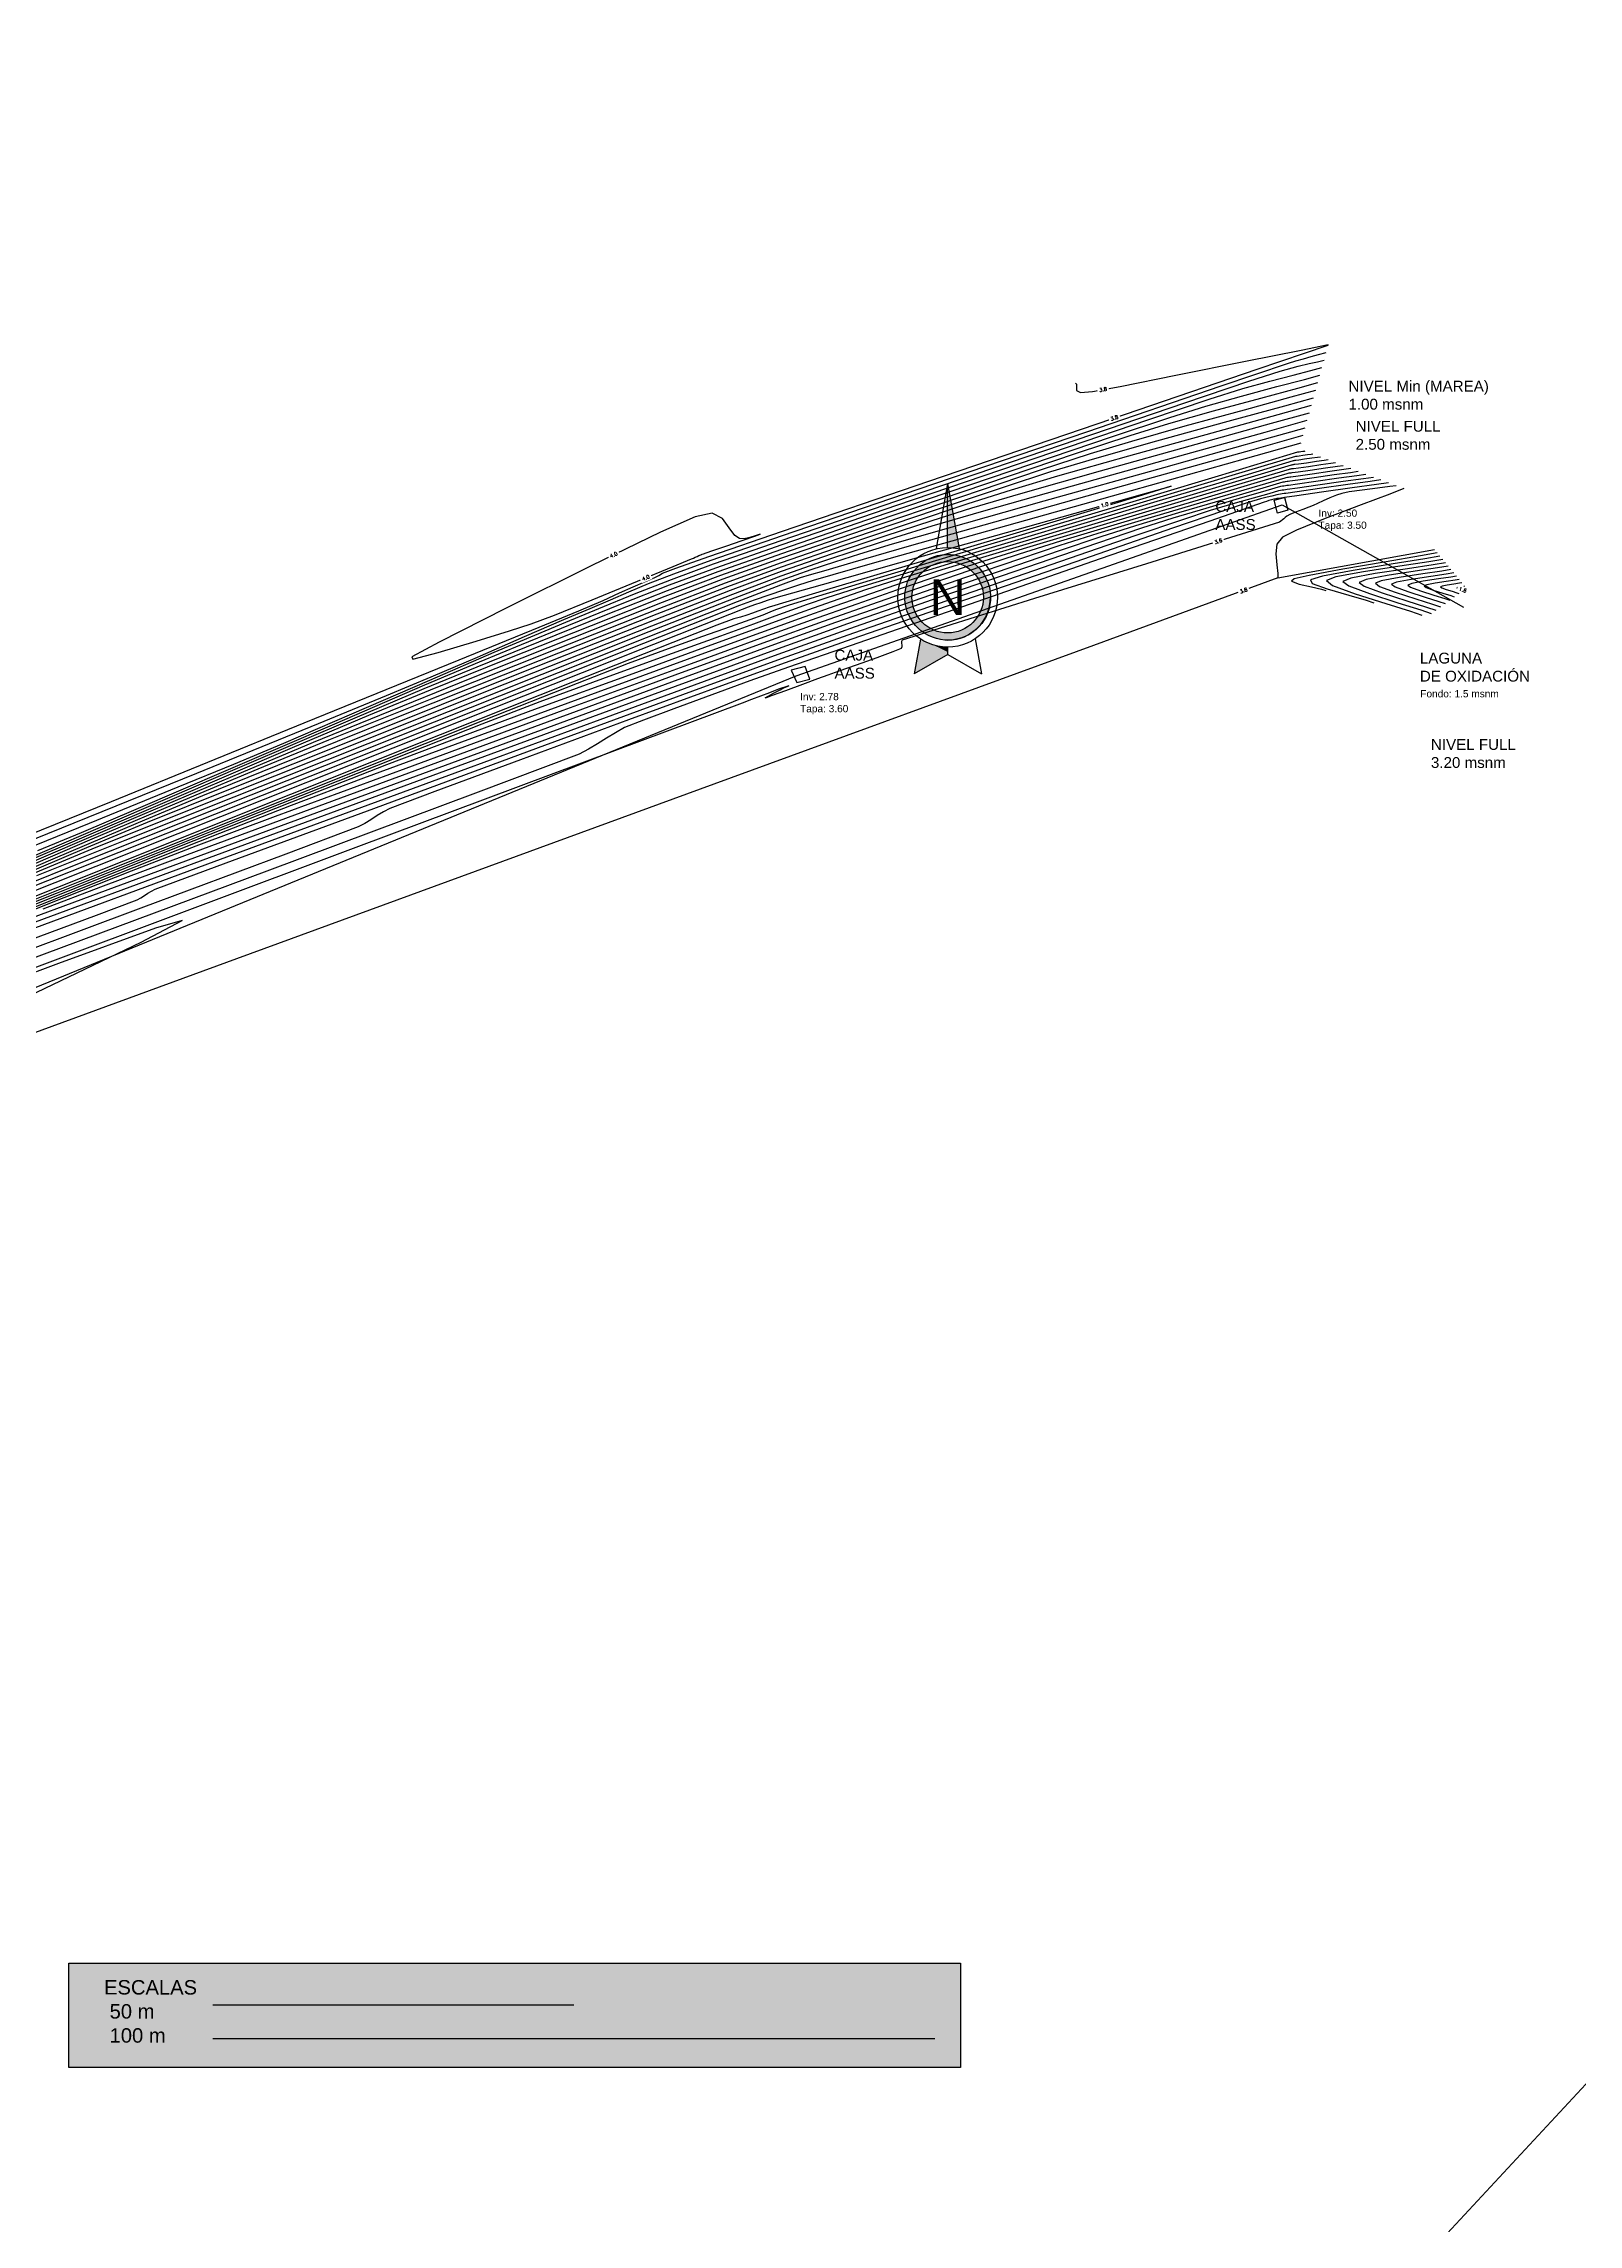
# Model space of a CAD drawing. Header units: millimetres. Extents: x 646993 to 648849, y 9708034 to 9709424.
# Drawn here: x 648297 to 648509.5, y 9708947.9 to 9709250 of the extents above; entities that cross this region are included whole.
import ezdxf
from ezdxf.enums import TextEntityAlignment as Align

# ---------------------------------------------------------------- set-up
doc = ezdxf.new("R2010")
doc.units = ezdxf.units.MM
doc.header["$LTSCALE"] = 5
doc.header["$XCLIPFRAME"] = 2
for name, color, linetype in [('CV-COTAS', 7, 'Continuous'), ('CV-MAESTRAS', 32, 'Continuous'), ('CV-NORMALES', 31, 'Continuous')]:
    doc.layers.add(name, color=color, linetype=linetype)
doc.styles.add('ARIAL', font='arial.ttf')
doc.styles.add('CV-ETIQUETAS', font='romans.shx')
doc.styles.get("Standard").update_dxf_attribs({"font": 'arial.ttf'})
picture_1 = doc.add_image_def('image1.jpg', size_in_pixel=(1920, 925))
picture_2 = doc.add_image_def('image2.ecw', size_in_pixel=(12715, 11262))

# ---------------------------------------------------------------- blocks, each defined once
blk = doc.blocks.new('NORTE')
h = blk.add_hatch(color=8)
edge = h.paths.add_edge_path()
edge.add_ellipse((0, 0), major_axis=(1.74, 1.74), ratio=1, start_angle=0, end_angle=360)
edge = h.paths.add_edge_path(flags=16)
edge.add_ellipse((0, 0), major_axis=(-2.05, 0.03), ratio=1, start_angle=0, end_angle=360)
at = {"color": 8}
for p, q in [((-0.01, 6.54), (-0.67, 2.79)), ((-0.01, 6.54), (0.66, 2.79)), ((-0.01, 2.86), (-0.01, 6.54)), ((-1.57, -2.4), (-1.92, -4.4)), ((1.58, -2.39), (1.94, -4.4)), ((0.01, -3.29), (-1.92, -4.4)), ((0.01, -3.29), (0.01, -2.85)), ((0.01, -3.29), (1.94, -4.4))]:
    blk.add_line(p, q, dxfattribs=at)
at = {"color": 7}
blk.add_ellipse((0, 0), major_axis=(2.86, 0), ratio=1, start_param=-1.569578, end_param=4.713607, dxfattribs=at)
at = {"color": 8}
for major_axis, start_param, end_param in [((1.74, 1.74), 5.532694, 11.815879), ((-2.05, 0.03), 1.585555, 7.86874)]:
    blk.add_ellipse((0, 0), major_axis=major_axis, ratio=1, start_param=start_param, end_param=end_param, dxfattribs=at)
at = {"color": 251}
blk.add_ellipse((0, 0), major_axis=(-2.46, 0.01), ratio=1, start_param=1.575114, end_param=3.14591, dxfattribs=at)
at = {"color": 8}
for points in [[(-0.01, 6.54), (0.66, 2.79), (-0.01, 2.86)], [(-1.57, -2.4), (0.01, -3.08), (-1.92, -4.4), (0.01, -3.29)], [(-0.74, -2.78), (0.01, -2.85), (0.01, -3.15)]]:
    blk.add_solid(points, dxfattribs=at)
at = {"style": 'ARIAL', "oblique": 360, "width": 1}
blk.add_text('N', height=2.05, rotation=0.1065, dxfattribs=at).set_placement((0, 0), align=Align.MIDDLE)

msp = doc.modelspace()

# ---------------------------------------------------------------- hatches: boundary and pattern name
at = {"true_color": 0xf7f7f7}
h = msp.add_hatch(color=7, dxfattribs=at)
h.dxf.hatch_style = 1
h.paths.add_polyline_path([(648300.43, 9708984.12), (648423.93, 9708984.12), (648423.93, 9708969.69), (648300.43, 9708969.69)])

# ---------------------------------------------------------------- linework, layer by layer
at = {"color": 2}
for points in [[(648271.88, 9709109.46), (648401.19, 9709162.44), (648468.51, 9709186.09), (648493.6, 9709171.95)], [(648467.38, 9709186.76), (648468.84, 9709187.12), (648469.28, 9709185.38), (648467.85, 9709184.96), (648467.38, 9709186.76)], [(648400.48, 9709163.2), (648401.28, 9709161.5), (648403.06, 9709161.97), (648402.44, 9709163.71), (648400.48, 9709163.2)]]:
    msp.add_lwpolyline(points, dxfattribs=at)
msp.add_lwpolyline([(648300.43, 9708984.12), (648423.93, 9708984.12), (648423.93, 9708969.69), (648300.43, 9708969.69)], close=True)
at = {"color": 1}
msp.add_lwpolyline([(648370.39, 9708978.33), (648320.39, 9708978.33)], dxfattribs=at)
at = {"color": 1, "flags": 128}
msp.add_lwpolyline([(648320.39, 9708973.7), (648420.39, 9708973.7)], dxfattribs=at)
at = {"layer": 'CV-MAESTRAS', "color": 20, "true_color": 0xff5500, "elevation": 3}
for points in [[(648289.35, 9709134.8), (648304.85, 9709141.47), (648324.13, 9709149.77), (648340.12, 9709156.63), (648349.66, 9709160.67), (648356.98, 9709163.68), (648365.53, 9709167.15), (648374.92, 9709170.91), (648383.36, 9709174.24), (648390.4, 9709176.88), (648399.21, 9709179.99), (648413.64, 9709184.94), (648430.95, 9709190.83), (648445.02, 9709195.59), (648452.92, 9709198.22), (648457.94, 9709199.79), (648462.88, 9709201.18), (648467.76, 9709202.48), (648471.58, 9709203.49), (648473.72, 9709204.08)], [(648292.98, 9709125.1), (648304.26, 9709129.29), (648309.91, 9709131.41), (648310.42, 9709131.69), (648310.91, 9709131.99), (648311.4, 9709132.31), (648311.9, 9709132.61), (648312.41, 9709132.88), (648322.25, 9709136.53), (648341.79, 9709143.75), (648366.39, 9709152.82), (648386.88, 9709160.36), (648399.17, 9709164.83), (648409.16, 9709168.38), (648422.08, 9709172.87), (648436.52, 9709177.85), (648448.13, 9709181.84), (648454.72, 9709184.1), (648458.59, 9709185.37), (648461.73, 9709186.31), (648464.51, 9709187.1), (648466.68, 9709187.7), (648468.04, 9709188.09), (648468.26, 9709188.14), (648468.49, 9709188.17), (648468.73, 9709188.21), (648468.96, 9709188.24), (648469.19, 9709188.27), (648470.61, 9709188.47), (648473.43, 9709188.87), (648476.96, 9709189.37), (648479.77, 9709189.77), (648481.13, 9709189.96)], [(648491.11, 9709178.07), (648489.43, 9709177.79), (648485.85, 9709177.26), (648481.37, 9709176.58), (648478.02, 9709175.97), (648476.9, 9709175.49), (648477.71, 9709174.87), (648480.6, 9709173.82), (648484.53, 9709172.55), (648487.68, 9709171.55), (648489.14, 9709171.05)]]:
    msp.add_lwpolyline(points, dxfattribs=at)
at = {"layer": 'CV-MAESTRAS', "color": 18, "true_color": 0x000000}
for points, elevation in [([(648292.88, 9709134.37), (648302.94, 9709138.66), (648311.35, 9709142.15), (648322.36, 9709146.6), (648340.87, 9709154), (648363.25, 9709162.92), (648381.56, 9709170.19), (648392.07, 9709174.28), (648399.13, 9709176.9), (648406.23, 9709179.37), (648413.52, 9709181.82), (648420.01, 9709183.96), (648425.51, 9709185.7), (648432.29, 9709187.69), (648443.35, 9709190.81), (648456.57, 9709194.49), (648467.03, 9709197.4), (648472.27, 9709198.87)], 2), ([(648284.75, 9709125.7), (648297.6, 9709130.84), (648309.12, 9709135.4), (648318.08, 9709138.86), (648329.09, 9709142.98), (648347.18, 9709149.66), (648368.93, 9709157.65), (648386.67, 9709164.15), (648396.76, 9709167.84), (648403.32, 9709170.19), (648409.61, 9709172.41), (648415.91, 9709174.6), (648421.56, 9709176.53), (648426.47, 9709178.14), (648432.66, 9709180.06), (648442.83, 9709183.11), (648455, 9709186.74), (648464.65, 9709189.61), (648469.5, 9709191.06), (648469.61, 9709191.08), (648469.72, 9709191.1), (648469.83, 9709191.12), (648469.95, 9709191.14), (648470.06, 9709191.15), (648470.75, 9709191.24), (648472.13, 9709191.44), (648473.86, 9709191.68), (648475.23, 9709191.88), (648475.9, 9709191.97)], 2), ([(648287.14, 9709129.26), (648315.6, 9709140.59), (648351.29, 9709154.8), (648379.72, 9709166.11), (648393.73, 9709171.68), (648394.6, 9709172), (648395.47, 9709172.3), (648396.34, 9709172.6), (648397.22, 9709172.89), (648398.1, 9709173.17), (648404.82, 9709175.08), (648418.8, 9709179.04), (648436.23, 9709183.96), (648449.16, 9709187.6), (648453.14, 9709188.68), (648449.17, 9709187.44), (648436.27, 9709183.57), (648418.86, 9709178.37), (648404.91, 9709174.2), (648398.22, 9709172.19), (648397.44, 9709171.93), (648396.67, 9709171.66), (648395.89, 9709171.39), (648395.12, 9709171.12), (648394.35, 9709170.84), (648393.47, 9709170.54), (648393.1, 9709170.46), (648392.57, 9709170.34), (648390.18, 9709169.46), (648384.08, 9709167.06), (648370.22, 9709161.55), (648342.59, 9709150.55), (648308.04, 9709136.78), (648280.56, 9709125.82)], 1), ([(648493.01, 9709175.76), (648492.44, 9709175.66), (648491.22, 9709175.48), (648489.69, 9709175.25), (648488.54, 9709175.04), (648488.16, 9709174.88), (648488.44, 9709174.66), (648489.43, 9709174.31), (648490.77, 9709173.87), (648491.84, 9709173.53), (648492.34, 9709173.36)], 2)]:
    msp.add_lwpolyline(points, dxfattribs=dict(at, elevation=elevation))
at = {"layer": 'CV-MAESTRAS', "color": 7, "true_color": 0xffffcc, "elevation": 4}
msp.add_lwpolyline([(648386.69, 9709178.63), (648386.95, 9709178.74), (648387.21, 9709178.85), (648387.46, 9709178.96), (648387.72, 9709179.07), (648387.97, 9709179.18), (648388.08, 9709179.23), (648388.13, 9709179.25), (648388.18, 9709179.28), (648388.34, 9709179.34), (648388.73, 9709179.48), (648389.63, 9709179.79), (648391.45, 9709180.4), (648393.72, 9709181.17), (648395.48, 9709181.77), (648396.21, 9709182.03), (648396.22, 9709182.06), (648395.65, 9709181.88), (648394.77, 9709181.59), (648393.96, 9709181.41), (648393.34, 9709181.46), (648392.67, 9709181.86), (648391.91, 9709182.91), (648390.97, 9709184.22), (648389.56, 9709184.94), (648387.21, 9709184.46), (648382.38, 9709182.34), (648372.81, 9709177.67), (648360.91, 9709171.74), (648351.74, 9709167.1), (648347.96, 9709165.05), (648348.11, 9709164.72), (648351.61, 9709165.64), (648356.87, 9709167.22), (648361.47, 9709168.64), (648364.46, 9709169.62), (648367.7, 9709170.85), (648372.94, 9709172.97), (648379.19, 9709175.54), (648384.15, 9709177.59)], close=True, dxfattribs=at)
at = {"layer": 'CV-NORMALES', "color": 20, "true_color": 0xff5500}
for points, elevation in [([(648281.03, 9709133.9), (648297.53, 9709140.57), (648318.17, 9709148.96), (648335.03, 9709155.83), (648344.45, 9709159.68), (648350.65, 9709162.27), (648357.04, 9709165.02), (648363.58, 9709167.87), (648368.99, 9709170.22), (648372.65, 9709171.77), (648375.45, 9709172.94), (648378.01, 9709174.04), (648380.73, 9709175.2), (648384.22, 9709176.57), (648389.4, 9709178.44), (648399.27, 9709181.85), (648418.09, 9709188.28), (648441.42, 9709196.23), (648460.03, 9709202.57), (648469.37, 9709205.73), (648470.4, 9709206.05), (648471.45, 9709206.35), (648472.49, 9709206.64), (648473.54, 9709206.93), (648474.58, 9709207.2)], 3.6), ([(648284.98, 9709136.39), (648306.34, 9709145.04), (648333.04, 9709155.9), (648354.49, 9709164.64), (648365.57, 9709169.16), (648371.08, 9709171.43), (648374.44, 9709172.87), (648376.73, 9709173.91), (648378.61, 9709174.75), (648380.31, 9709175.48), (648381.6, 9709176.03), (648382.16, 9709176.34), (648382.67, 9709176.63), (648384.5, 9709177.35), (648389.07, 9709178.96), (648399.28, 9709182.47), (648419.57, 9709189.39), (648444.9, 9709198.03), (648465.03, 9709204.89), (648474.85, 9709208.24), (648474.85, 9709208.24), (648474.86, 9709208.24), (648474.87, 9709208.24), (648474.87, 9709208.25), (648474.87, 9709208.25)], 3.8), ([(648288.72, 9709136.1), (648303.3, 9709142.02), (648315.58, 9709147.03), (648323.32, 9709150.21), (648330.22, 9709153.12), (648339.64, 9709157.17), (648350.43, 9709161.84), (648359.37, 9709165.69), (648364.99, 9709168.07), (648369.29, 9709169.85), (648373.85, 9709171.74), (648378.79, 9709173.77), (648383.93, 9709175.79), (648389.73, 9709177.92), (648399.25, 9709181.23), (648416.6, 9709187.17), (648437.93, 9709194.43), (648455.03, 9709200.24), (648463.88, 9709203.23), (648468.21, 9709204.63), (648470.69, 9709205.33), (648472.24, 9709205.68), (648473.39, 9709205.93), (648474.3, 9709206.16)], 3.4), ([(648439.87, 9709202.97), (648440.01, 9709202.81), (648439.99, 9709202.42), (648440, 9709201.95), (648440.57, 9709201.68), (648442.21, 9709201.82), (648446.06, 9709202.51), (648453.78, 9709204.05), (648463.44, 9709206), (648471.12, 9709207.55), (648474.86, 9709208.3)], 3.8), ([(648293.29, 9709136.17), (648314.09, 9709145.09), (648331.42, 9709152.49), (648342, 9709156.96), (648350.54, 9709160.47), (648361.08, 9709164.73), (648372.83, 9709169.42), (648383.04, 9709173.45), (648390.73, 9709176.36), (648399.2, 9709179.37), (648412.16, 9709183.83), (648427.47, 9709189.02), (648440.02, 9709193.26), (648447.44, 9709195.72), (648452.81, 9709197.37), (648458.97, 9709199.11), (648465.52, 9709200.88), (648470.67, 9709202.27), (648473.43, 9709203.04)], 2.8), ([(648296.13, 9709138.22), (648302.2, 9709140.74), (648309.78, 9709143.96), (648322.25, 9709149.32), (648337.28, 9709155.8), (648349.74, 9709161.16), (648357.32, 9709164.37), (648363.14, 9709166.77), (648369.69, 9709169.45), (648376.85, 9709172.34), (648383.64, 9709175.01), (648390.07, 9709177.4), (648399.23, 9709180.61), (648415.12, 9709186.05), (648434.44, 9709192.63), (648450.03, 9709197.91), (648458.4, 9709200.73), (648463.07, 9709202.21), (648466.78, 9709203.26), (648470, 9709204.08), (648472.48, 9709204.71), (648474.01, 9709205.12)], 3.2), ([(648288.02, 9709133.1), (648303.7, 9709139.83), (648317.22, 9709145.59), (648326.67, 9709149.56), (648336.45, 9709153.54), (648350.98, 9709159.36), (648368.04, 9709166.17), (648382.3, 9709171.82), (648391.4, 9709175.32), (648399.16, 9709178.13), (648409.19, 9709181.6), (648420.49, 9709185.42), (648430.02, 9709188.61), (648436.47, 9709190.71), (648442.55, 9709192.53), (648451.16, 9709194.96), (648461.04, 9709197.68), (648468.85, 9709199.84), (648472.85, 9709200.95)], 2.4), ([(648291.08, 9709134.84), (648309.11, 9709142.56), (648324.36, 9709149.06), (648334.34, 9709153.26), (648343.5, 9709157), (648356.03, 9709162.05), (648370.44, 9709167.8), (648382.67, 9709172.63), (648391.07, 9709175.84), (648399.18, 9709178.75), (648410.67, 9709182.71), (648423.98, 9709187.22), (648435.02, 9709190.94), (648441.95, 9709193.21), (648447.68, 9709194.95), (648455.07, 9709197.03), (648463.28, 9709199.28), (648469.76, 9709201.05), (648473.14, 9709201.99)], 2.6), ([(648291.68, 9709127.58), (648304.66, 9709132.39), (648329.03, 9709141.38), (648359.27, 9709152.52), (648383.95, 9709161.6), (648397.72, 9709166.63), (648406.67, 9709169.84), (648415.62, 9709172.97), (648424.67, 9709176.09), (648432.28, 9709178.69), (648437.77, 9709180.52), (648443.03, 9709182.18), (648450.39, 9709184.39), (648458.8, 9709186.88), (648465.46, 9709188.85), (648468.91, 9709189.87), (648469.07, 9709189.9), (648469.23, 9709189.93), (648469.39, 9709189.95), (648469.55, 9709189.98), (648469.71, 9709190), (648470.7, 9709190.14), (648472.65, 9709190.41), (648475.1, 9709190.76), (648477.04, 9709191.03), (648477.99, 9709191.17)], 2.4), ([(648292.44, 9709127.1), (648319.95, 9709137.25), (648354.43, 9709149.96), (648382.59, 9709160.32), (648398.21, 9709166.03), (648408.35, 9709169.66), (648418.62, 9709173.25), (648429.05, 9709176.84), (648437.64, 9709179.77), (648443.42, 9709181.71), (648448.22, 9709183.24), (648454.17, 9709185.03), (648460.7, 9709186.95), (648465.87, 9709188.47), (648468.62, 9709189.28), (648468.8, 9709189.31), (648468.98, 9709189.34), (648469.17, 9709189.37), (648469.35, 9709189.4), (648469.54, 9709189.42), (648470.67, 9709189.58), (648472.91, 9709189.9), (648475.72, 9709190.3), (648477.95, 9709190.61), (648479.04, 9709190.77)], 2.6), ([(648293.37, 9709126.66), (648320.57, 9709136.69), (648354.84, 9709149.33), (648382.93, 9709159.67), (648398.69, 9709165.43), (648409.41, 9709169.26), (648421.01, 9709173.3), (648433.12, 9709177.47), (648442.95, 9709180.83), (648449.07, 9709182.91), (648453.41, 9709184.31), (648457.95, 9709185.67), (648462.61, 9709187.03), (648466.27, 9709188.08), (648468.33, 9709188.69), (648468.53, 9709188.73), (648468.74, 9709188.76), (648468.95, 9709188.79), (648469.15, 9709188.82), (648469.36, 9709188.85), (648470.64, 9709189.03), (648473.17, 9709189.39), (648476.34, 9709189.84), (648478.86, 9709190.19), (648480.09, 9709190.37)], 2.8), ([(648482.18, 9709189.56), (648480.67, 9709189.35), (648477.58, 9709188.91), (648473.69, 9709188.36), (648470.58, 9709187.92), (648469.01, 9709187.7), (648468.76, 9709187.66), (648468.5, 9709187.62), (648468.25, 9709187.59), (648468, 9709187.55), (648467.74, 9709187.5), (648467.08, 9709187.32), (648466.41, 9709187.17), (648465.51, 9709186.95), (648463.78, 9709186.43), (648460.37, 9709185.29), (648453.31, 9709182.86), (648439.91, 9709178.23), (648423.15, 9709172.43), (648408.91, 9709167.49), (648399.65, 9709164.23), (648390.82, 9709161.04), (648377.94, 9709156.31), (648363.01, 9709150.81), (648351.14, 9709146.41), (648344.91, 9709144.07), (648344.01, 9709143.59), (648343.14, 9709143.06), (648342.28, 9709142.5), (648341.42, 9709141.97), (648340.52, 9709141.49), (648330.52, 9709137.72), (648310.42, 9709130.23), (648285.21, 9709120.85)], 3.2), ([(648483.23, 9709189.16), (648481.58, 9709188.93), (648478.2, 9709188.45), (648473.95, 9709187.85), (648470.55, 9709187.36), (648468.84, 9709187.12), (648468.08, 9709187.01), (648467.77, 9709186.97), (648467.69, 9709186.96), (648467.61, 9709186.94), (648467.45, 9709186.91), (648467.32, 9709186.91), (648467.04, 9709186.82), (648466.67, 9709186.7), (648466.32, 9709186.58), (648466.02, 9709186.48), (648458.49, 9709183.87), (648443.31, 9709178.61), (648424.21, 9709172), (648408.66, 9709166.6), (648400.14, 9709163.63), (648394.77, 9709161.72), (648389.49, 9709159.8), (648384.24, 9709157.86), (648380.02, 9709156.28), (648377.41, 9709155.26), (648376.14, 9709154.54), (648374.9, 9709153.78), (648373.66, 9709153), (648372.41, 9709152.25), (648371.13, 9709151.57), (648356.79, 9709146.16), (648327.86, 9709135.35), (648291.59, 9709121.83)], 3.4), ([(648484.28, 9709188.76), (648483.43, 9709188.64), (648481.72, 9709188.42), (648479.57, 9709188.14), (648477.79, 9709187.89), (648476.75, 9709187.69), (648476, 9709187.46), (648475.12, 9709187.1), (648474.18, 9709186.66), (648473.37, 9709186.28), (648472.79, 9709186.03), (648472.2, 9709185.8), (648471.35, 9709185.46), (648470.36, 9709185.08), (648469.57, 9709184.76), (648469.12, 9709184.56), (648468.93, 9709184.37), (648468.74, 9709184.19), (648468.53, 9709184.02), (648468.32, 9709183.86), (648468.11, 9709183.72), (648462.07, 9709181.81), (648449.72, 9709177.96), (648434.2, 9709173.13), (648421.87, 9709169.27), (648415.87, 9709167.35), (648415.79, 9709167.16), (648415.78, 9709166.93), (648415.8, 9709166.66), (648415.8, 9709166.42), (648415.74, 9709166.2), (648414.59, 9709165.74), (648412.34, 9709164.92), (648409.49, 9709163.91), (648407.09, 9709163.06), (648405.56, 9709162.51), (648404.14, 9709161.99), (648402.08, 9709161.23), (648399.71, 9709160.35), (648397.86, 9709159.68), (648397.01, 9709159.38), (648396.87, 9709159.38), (648397.31, 9709159.63), (648398.06, 9709160.03), (648398.67, 9709160.35), (648398.98, 9709160.51), (648399.21, 9709160.63), (648399.56, 9709160.79), (648399.96, 9709160.96), (648400.17, 9709161.06), (648400.02, 9709161.01), (648398.75, 9709160.56), (648397.49, 9709160.09), (648396.24, 9709159.61), (648394.98, 9709159.13), (648393.72, 9709158.65), (648376.04, 9709152.04), (648340.19, 9709138.63), (648295.21, 9709121.81)], 3.6), ([(648485.33, 9709188.36), (648483.4, 9709187.6), (648479.44, 9709186.11), (648474.47, 9709184.22), (648470.5, 9709182.62), (648468.54, 9709181.61), (648467.76, 9709180.68), (648467.6, 9709179.34), (648467.76, 9709177.81), (648467.9, 9709176.6), (648467.89, 9709175.98)], 3.8), ([(648467.89, 9709175.98), (648489.59, 9709179.92)], 3.8), ([(648489.97, 9709179.46), (648487.67, 9709179.05), (648482.91, 9709178.23), (648476.92, 9709177.19), (648472.23, 9709176.33), (648470.14, 9709175.85), (648469.81, 9709175.52), (648470.85, 9709175.14), (648472.57, 9709174.74), (648473.96, 9709174.43), (648474.54, 9709174.26)], 3.6), ([(648490.35, 9709179), (648488.25, 9709178.63), (648483.85, 9709177.92), (648478.33, 9709177.01), (648474.09, 9709176.24), (648472.4, 9709175.73), (648472.65, 9709175.23), (648474.72, 9709174.47), (648477.71, 9709173.59), (648480.11, 9709172.89), (648481.19, 9709172.54)], 3.4), ([(648490.73, 9709178.53), (648488.83, 9709178.22), (648484.8, 9709177.61), (648479.74, 9709176.84), (648475.94, 9709176.15), (648474.65, 9709175.61), (648475.48, 9709174.94), (648478.6, 9709173.8), (648482.86, 9709172.44), (648486.26, 9709171.36), (648487.84, 9709170.82)], 3.2), ([(648467.89, 9709175.98), (648442.36, 9709166.64), (648389.79, 9709147.4), (648323.65, 9709123.21), (648271.09, 9709103.97)], 3.8), ([(648491.49, 9709177.61), (648490.03, 9709177.37), (648486.93, 9709176.9), (648483.04, 9709176.32), (648480.12, 9709175.78), (648479.15, 9709175.36), (648479.85, 9709174.83), (648482.36, 9709173.92), (648485.78, 9709172.82), (648488.51, 9709171.94), (648489.78, 9709171.51)], 2.8), ([(648491.87, 9709177.15), (648490.63, 9709176.94), (648488, 9709176.55), (648484.7, 9709176.05), (648482.23, 9709175.6), (648481.41, 9709175.24), (648482, 9709174.79), (648484.13, 9709174.01), (648487.03, 9709173.08), (648489.34, 9709172.34), (648490.42, 9709171.97)], 2.6), ([(648492.25, 9709176.68), (648491.23, 9709176.51), (648489.07, 9709176.19), (648486.36, 9709175.78), (648484.33, 9709175.41), (648483.66, 9709175.12), (648484.15, 9709174.75), (648485.89, 9709174.11), (648488.28, 9709173.34), (648490.18, 9709172.74), (648491.06, 9709172.44)], 2.4), ([(648293.81, 9709117.55), (648310.47, 9709125.55), (648316.12, 9709128.52), (648312.47, 9709127.5), (648299, 9709122.58), (648280.54, 9709115.67)], 3.8)]:
    msp.add_lwpolyline(points, dxfattribs=dict(at, elevation=elevation))
at = {"layer": 'CV-NORMALES', "color": 18, "true_color": 0x000000}
for points, elevation in [([(648284.96, 9709131.37), (648298.29, 9709137.1), (648310.08, 9709142.13), (648319.01, 9709145.85), (648329.41, 9709150.07), (648345.92, 9709156.68), (648365.65, 9709164.55), (648381.93, 9709171), (648391.73, 9709174.8), (648399.14, 9709177.52), (648407.71, 9709180.48), (648417, 9709183.62), (648425.02, 9709186.28), (648430.99, 9709188.2), (648437.42, 9709190.11), (648447.26, 9709192.88), (648458.8, 9709196.09), (648467.94, 9709198.62), (648472.56, 9709199.91)], 2.2), ([(648295.81, 9709135.19), (648303.69, 9709138.45), (648315.32, 9709143.13), (648335.82, 9709151.32), (648360.86, 9709161.3), (648381.19, 9709169.37), (648392.4, 9709173.76), (648399.11, 9709176.28), (648404.75, 9709178.26), (648410.03, 9709180.02), (648415.01, 9709181.63), (648420.02, 9709183.19), (648427.16, 9709185.27), (648439.45, 9709188.73), (648454.33, 9709192.89), (648466.13, 9709196.18), (648471.98, 9709197.83)], 1.8), ([(648296.03, 9709134.75), (648308.27, 9709139.66), (648330.76, 9709148.64), (648358.47, 9709159.67), (648380.82, 9709168.56), (648392.73, 9709173.24), (648399.09, 9709175.66), (648403.26, 9709177.14), (648406.54, 9709178.22), (648410.01, 9709179.31), (648414.54, 9709180.69), (648422.02, 9709182.85), (648435.54, 9709186.66), (648452.09, 9709191.29), (648465.22, 9709194.96), (648471.69, 9709196.78)], 1.6), ([(648279.33, 9709124.96), (648303.38, 9709134.56), (648333.59, 9709146.6), (648358, 9709156.32), (648370.88, 9709161.42), (648377.96, 9709164.16), (648383.49, 9709166.2), (648388.26, 9709167.9), (648392.11, 9709169.26), (648394.83, 9709170.24), (648396.61, 9709170.89), (648397.58, 9709171.29), (648398.38, 9709171.62), (648400.11, 9709172.21), (648403.87, 9709173.38), (648411.92, 9709175.81), (648427.71, 9709180.55), (648447.39, 9709186.45), (648463.03, 9709191.14), (648470.67, 9709193.43), (648470.68, 9709193.44), (648470.71, 9709193.44), (648470.73, 9709193.44), (648470.75, 9709193.45), (648470.76, 9709193.45), (648470.87, 9709193.46), (648471.09, 9709193.49), (648471.37, 9709193.53), (648471.6, 9709193.56), (648471.7, 9709193.58)], 1.2), ([(648288.36, 9709131.04), (648301.23, 9709136.2), (648325.71, 9709145.96), (648356.07, 9709158.05), (648380.45, 9709167.74), (648393.07, 9709172.72), (648399.07, 9709175.04), (648401.78, 9709176.03), (648403.05, 9709176.42), (648405.01, 9709176.98), (648409.06, 9709178.18), (648416.89, 9709180.43), (648431.64, 9709184.58), (648449.85, 9709189.69), (648464.31, 9709193.75), (648471.41, 9709195.74)], 1.4), ([(648294.18, 9709132.73), (648320.65, 9709143.28), (648353.68, 9709156.43), (648380.08, 9709166.93), (648393.4, 9709172.2), (648395.42, 9709172.93), (648397.46, 9709173.64), (648399.49, 9709174.33), (648401.53, 9709175.02), (648403.58, 9709175.68), (648411.76, 9709178.01), (648427.73, 9709182.51), (648447.61, 9709188.09), (648463.4, 9709192.53), (648471.12, 9709194.7)], 1.2), ([(648278.1, 9709124.1), (648298.72, 9709132.34), (648324.59, 9709142.66), (648345.78, 9709151.09), (648357.68, 9709155.78), (648365.74, 9709158.87), (648374.41, 9709162.07), (648383.43, 9709165.34), (648390.75, 9709167.98), (648395.31, 9709169.64), (648398.29, 9709170.72), (648400.59, 9709171.57), (648402.76, 9709172.36), (648405.47, 9709173.29), (648409.52, 9709174.57), (648417.11, 9709176.87), (648431.49, 9709181.19), (648449.3, 9709186.53), (648463.43, 9709190.76), (648470.37, 9709192.84), (648470.42, 9709192.85), (648470.47, 9709192.86), (648470.52, 9709192.87), (648470.57, 9709192.87), (648470.58, 9709192.87), (648470.84, 9709192.91), (648471.35, 9709192.98), (648471.99, 9709193.07), (648472.5, 9709193.14), (648472.75, 9709193.18)], 1.4), ([(648289.41, 9709127.91), (648306.6, 9709134.78), (648321.34, 9709140.63), (648331.28, 9709144.5), (648341.31, 9709148.28), (648356.26, 9709153.79), (648373.76, 9709160.21), (648388.03, 9709165.43), (648396.28, 9709168.44), (648401.64, 9709170.37), (648406.6, 9709172.13), (648411.52, 9709173.85), (648416.2, 9709175.45), (648420.82, 9709176.95), (648427.48, 9709179), (648439.05, 9709182.47), (648453.1, 9709186.67), (648464.24, 9709189.99), (648469.79, 9709191.65), (648469.88, 9709191.67), (648469.97, 9709191.69), (648470.06, 9709191.71), (648470.15, 9709191.72), (648470.23, 9709191.72), (648470.78, 9709191.8), (648471.87, 9709191.95), (648473.24, 9709192.15), (648474.32, 9709192.3), (648474.85, 9709192.37)], 1.8), ([(648294.06, 9709130.13), (648315.6, 9709138.72), (648333.56, 9709145.86), (648344.48, 9709150.14), (648353.53, 9709153.57), (648365.34, 9709157.93), (648378.6, 9709162.77), (648389.39, 9709166.71), (648395.79, 9709169.04), (648399.97, 9709170.54), (648403.59, 9709171.85), (648407.14, 9709173.11), (648410.83, 9709174.37), (648415.17, 9709175.76), (648422.29, 9709177.94), (648435.27, 9709181.83), (648451.2, 9709186.6), (648463.84, 9709190.38), (648470.08, 9709192.24), (648470.15, 9709192.26), (648470.23, 9709192.28), (648470.31, 9709192.29), (648470.38, 9709192.3), (648470.41, 9709192.3), (648470.81, 9709192.35), (648471.61, 9709192.47), (648472.62, 9709192.61), (648473.41, 9709192.72), (648473.8, 9709192.78)], 1.6), ([(648296.9, 9709130.17), (648304.88, 9709133.22), (648316.87, 9709137.69), (648338.1, 9709145.52), (648364.1, 9709155.09), (648385.31, 9709162.88), (648397.24, 9709167.24), (648404.99, 9709170.02), (648412.61, 9709172.69), (648420.29, 9709175.34), (648426.92, 9709177.61), (648432.12, 9709179.33), (648437.85, 9709181.12), (648446.61, 9709183.75), (648456.9, 9709186.81), (648465.06, 9709189.23), (648469.2, 9709190.47), (648469.34, 9709190.49), (648469.48, 9709190.52), (648469.61, 9709190.54), (648469.75, 9709190.55), (648469.89, 9709190.57), (648470.72, 9709190.69), (648472.39, 9709190.93), (648474.48, 9709191.22), (648476.14, 9709191.46), (648476.94, 9709191.57)], 2.2), ([(648492.63, 9709176.22), (648491.84, 9709176.09), (648490.15, 9709175.84), (648488.03, 9709175.52), (648486.44, 9709175.23), (648485.91, 9709175), (648486.29, 9709174.71), (648487.66, 9709174.21), (648489.52, 9709173.61), (648491.01, 9709173.13), (648491.7, 9709172.9)], 2.2), ([(648493.39, 9709175.29), (648493.04, 9709175.24), (648492.29, 9709175.12), (648491.35, 9709174.98), (648490.65, 9709174.85), (648490.42, 9709174.75), (648490.59, 9709174.62), (648491.19, 9709174.4), (648492.02, 9709174.14), (648492.67, 9709173.93), (648492.98, 9709173.82)], 1.8), ([(648493.77, 9709174.83), (648493.64, 9709174.81), (648493.36, 9709174.77), (648493.02, 9709174.72), (648492.76, 9709174.67), (648492.67, 9709174.63), (648492.73, 9709174.58), (648492.96, 9709174.5), (648493.26, 9709174.4), (648493.51, 9709174.32), (648493.62, 9709174.29)], 1.6)]:
    msp.add_lwpolyline(points, dxfattribs=dict(at, elevation=elevation))

# ---------------------------------------------------------------- block references
at = {"xscale": 2.412166504343677, "yscale": 2.412166504343677, "zscale": 2.412166504343677}
msp.add_blockref('NORTE', (648422.17, 9709173.31), dxfattribs=at)

# ---------------------------------------------------------------- texts
at = {"attachment_point": 1}
for s, width, insert, char_height in [('NIVEL Min (MAREA)\\P1.00 msnm', 25.9578, (648477.68, 9709203.3), 1.5), ('NIVEL FULL \\P2.50 msnm', 16.2732, (648478.67, 9709197.74), 1.5), ('CAJA\\PAASS', 16.2732, (648459.24, 9709186.64), 1.5), ('Inv: 2.50\\PTapa: 3.50', 16.2732, (648473.53, 9709185.46), 1), ('CAJA\\PAASS', 16.2732, (648406.49, 9709166.04), 1.5), ('LAGUNA \\PDE OXIDACIÓN', 16.2732, (648487.57, 9709165.63), 1.5), ('Inv: 2.78\\PTapa: 3.60', 16.2732, (648401.73, 9709160.05), 1), ('Fondo: 1.5 msnm', 16.2732, (648487.63, 9709160.45), 1), ('NIVEL FULL \\P3.20 msnm', 16.2732, (648489.1, 9709153.67), 1.5)]:
    msp.add_mtext_dynamic_manual_height_columns(s, width=width, gutter_width=12.5, heights=[0], dxfattribs=dict(at, insert=insert, char_height=char_height))
at = {"color": 250, "true_color": 0x1f1f1f, "insert": (648305.32, 9708981.79), "char_height": 2, "attachment_point": 1, "rotation": 359.9585}
msp.add_mtext_dynamic_manual_height_columns('ESCALAS\\P 50 m\\P 100 m', width=138.0199, gutter_width=1, heights=[24.45], dxfattribs=at)

# ---------------------------------------------------------------- pictures from other files: only their frames are drawn
image = msp.add_image(picture_1, insert=(646993.1, 9708530.29), size_in_units=(1855.6, 893.97), dxfattribs=dict(fade=50))
image.dxf.flags = 7
image = msp.add_image(picture_2, insert=(647823.39, 9708681.3), size_in_units=(875.26, 775.24))
image.set_boundary_path([(137.74, 7886.93), (1284.78, 10733.95), (3099.52, 10473.8), (3279.45, 11095.64), (4006.66, 11005.74), (8692.32, 9222.6), (8944.27, 8222.42), (12055.54, 4873.42), (10090.57, 1684.48), (7313.6, 2638.13), (6090.66, 882.98), (4284.08, 967.6), (2002.34, 2453.3), (3226.05, 5547.8), (776.62, 6701.96), (969.5, 7416.6), (137.74, 7886.93)])

# ---------------------------------------------------------------- next in the draw order: texts
at = {"layer": 'CV-COTAS', "char_height": 0.5, "attachment_point": 5, "style": 'CV-ETIQUETAS', "bg_fill": 3, "box_fill_scale": 1.5, "bg_fill_color": 256, "bg_fill_transparency": 0}
for s, insert, rotation in [('3.8', (648443.69, 9709202.08, 3.8), 10.256), ('3.8', (648445.25, 9709198.15, 3.8), 18.8233), ('1.0', (648443.91, 9709186.12, 1), 15.7094), ('3.6', (648459.65, 9709181.06, 3.6), 17.3181), ('4.0', (648375.91, 9709179.19, 4), 26.0049), ('4.0', (648380.35, 9709176.02, 4), 22.4188), ('3.8', (648463.15, 9709174.24, 3.8), 20.0952), ('1.6', (648493.5, 9709174.33, 1.6), 342.2879)]:
    msp.add_mtext(s, dxfattribs=dict(at, insert=insert, rotation=rotation))

doc.saveas('drawing.dxf')
